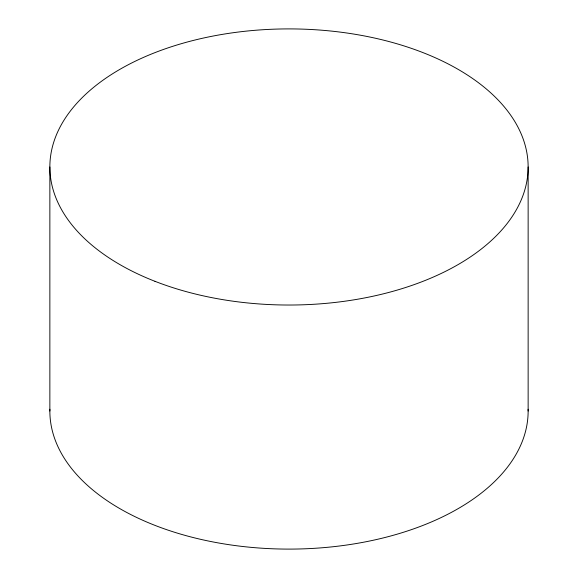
<?xml version="1.0" encoding="UTF-8"?>
<svg xmlns="http://www.w3.org/2000/svg" width="578" height="578" viewBox="0 0 578 578"><rect width="100%" height="100%" fill="white"/><g stroke="black" fill="none" stroke-linecap="round" stroke-linejoin="round"><path stroke-width="0.87" d="M528.14 166.963L528.14 411.037M49.86 166.963L49.86 411.037M528.119 409.246A239.14 138.063 0 0 1 289 549.1A239.14 138.063 0 0 1 49.881 409.246M154.962 281.305A239.14 138.063 0 0 0 527.526 176.817A239.14 138.063 0 0 0 184.512 42.779A239.14 138.063 0 0 0 154.962 281.305"/></g></svg>
